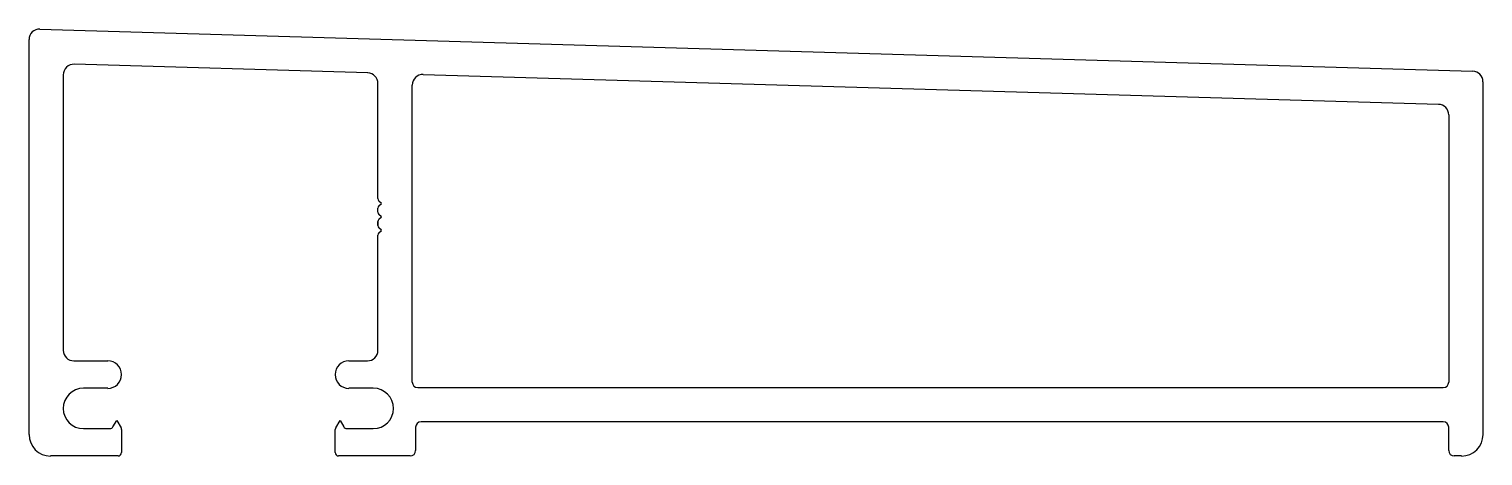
# Model space of a CAD drawing. Header units: inches. Extents: x -52 to 56, y -1 to 31.
import ezdxf

# ---------------------------------------------------------------- set-up
doc = ezdxf.new("R2010")
doc.units = ezdxf.units.IN
doc.header["$MEASUREMENT"] = 0

msp = doc.modelspace()

# ---------------------------------------------------------------- linework, layer by layer
at = {"color": 7, "linetype": 'Continuous'}
for p, q in [((-51.26, 30.73), (55.12, 27.6)), ((-52.07, 0.59), (-52.07, 29.95)), ((-26.92, 27.48), (-48.72, 28.12)), ((-49.53, 27.33), (-49.53, 6.86)), ((-22.81, 27.35), (52.58, 25.14)), ((-26.16, 18.13), (-26.16, 26.69)), ((-23.62, 4.49), (-23.62, 26.57)), ((55.88, 26.82), (55.88, 0.59)), ((53.34, 24.35), (53.34, 4.49)), ((-26.16, 17.13), (-26.16, 17.42)), ((-25.91, 17.78), (-26.09, 17.95)), ((-26.09, 17.6), (-25.91, 17.77)), ((-26.16, 16.13), (-26.16, 16.42)), ((-26.16, 16.42), (-26.16, 16.13)), ((-26.16, 16.13), (-26.16, 16.42)), ((-26.16, 16.42), (-26.16, 16.13)), ((-26.16, 16.13), (-26.16, 16.42)), ((-25.91, 16.78), (-26.09, 16.95)), ((-26.09, 16.6), (-25.91, 16.77)), ((-26.16, 6.86), (-26.16, 15.42)), ((-25.91, 15.78), (-26.09, 15.95)), ((-26.09, 15.6), (-25.91, 15.77)), ((-48.74, 6.07), (-46.23, 6.07)), ((-28.32, 6.07), (-26.95, 6.07)), ((-46.23, 4.04), (-48.03, 4.04)), ((-26.51, 4.04), (-28.32, 4.04)), ((52.94, 4.08), (-23.21, 4.08)), ((-45.84, 1.17), (-45.56, 1.65)), ((-45.56, 1.65), (-45.24, 1.1)), ((-29.3, 1.1), (-28.98, 1.65)), ((-28.98, 1.65), (-28.7, 1.17)), ((-23.37, 1.14), (-23.37, -0.59)), ((52.94, 1.54), (-22.96, 1.54)), ((53.34, -0.59), (53.34, 1.14)), ((-48.03, 1.04), (-46.06, 1.04)), ((-45.21, 0.97), (-45.21, -0.74)), ((-29.33, -0.74), (-29.33, 0.97)), ((-28.48, 1.04), (-26.51, 1.04)), ((-45.46, -0.99), (-50.48, -0.99)), ((-23.77, -0.99), (-29.08, -0.99)), ((54.3, -0.99), (53.75, -0.99))]:
    msp.add_line(p, q, dxfattribs=at)
for centre, radius, start, end in [((-51.28, 29.95), 0.787, 88.3154, 180), ((-48.74, 27.33), 0.787, 88.3154, 180), ((-26.95, 26.69), 0.787, 0, 88.3154), ((-22.83, 26.57), 0.787, 88.3154, 180), ((55.1, 26.82), 0.787, 0, 88.3154), ((52.56, 24.35), 0.787, 360, 88.3154), ((-25.91, 18.13), 0.25, 180, 225), ((-25.91, 17.42), 0.25, 135, 180), ((-25.92, 17.77), 0.008, 315, 45), ((-25.91, 17.13), 0.25, 180, 225), ((-25.91, 16.42), 0.25, 135, 180), ((-25.92, 16.77), 0.008, 315, 45), ((-25.91, 16.13), 0.25, 180, 225), ((-25.91, 15.42), 0.25, 135, 180), ((-25.92, 15.77), 0.008, 315, 45), ((-48.74, 6.86), 0.787, 180, 270), ((-26.95, 6.86), 0.787, 270, 0), ((-46.23, 5.05), 1.02, 0, 90), ((-28.32, 5.05), 1.02, 90, 180), ((-46.23, 5.05), 1.02, 270, 360), ((-28.32, 5.05), 1.02, 180, 270), ((-23.21, 4.49), 0.406, 180, 270), ((52.94, 4.49), 0.406, 270, 360), ((-48.03, 2.54), 1.5, 90, 180), ((-26.51, 2.54), 1.5, 360, 90), ((-48.03, 2.54), 1.5, 180, 270), ((-26.51, 2.54), 1.5, 270, 0), ((-46.06, 1.29), 0.254, 270, 330), ((-45.46, 0.97), 0.254, 0, 30), ((-29.08, 0.97), 0.254, 150, 180), ((-28.48, 1.29), 0.254, 210, 270), ((-22.96, 1.14), 0.406, 90, 180), ((52.94, 1.14), 0.406, 360, 90), ((-50.48, 0.59), 1.59, 180, 270), ((54.3, 0.59), 1.59, 270, 0), ((-45.46, -0.74), 0.254, 270, 360), ((-29.08, -0.74), 0.254, 180, 270), ((-23.77, -0.59), 0.406, 270, 360), ((53.75, -0.59), 0.406, 180, 270)]:
    msp.add_arc(centre, radius, start, end, dxfattribs=at)

doc.saveas('drawing.dxf')
